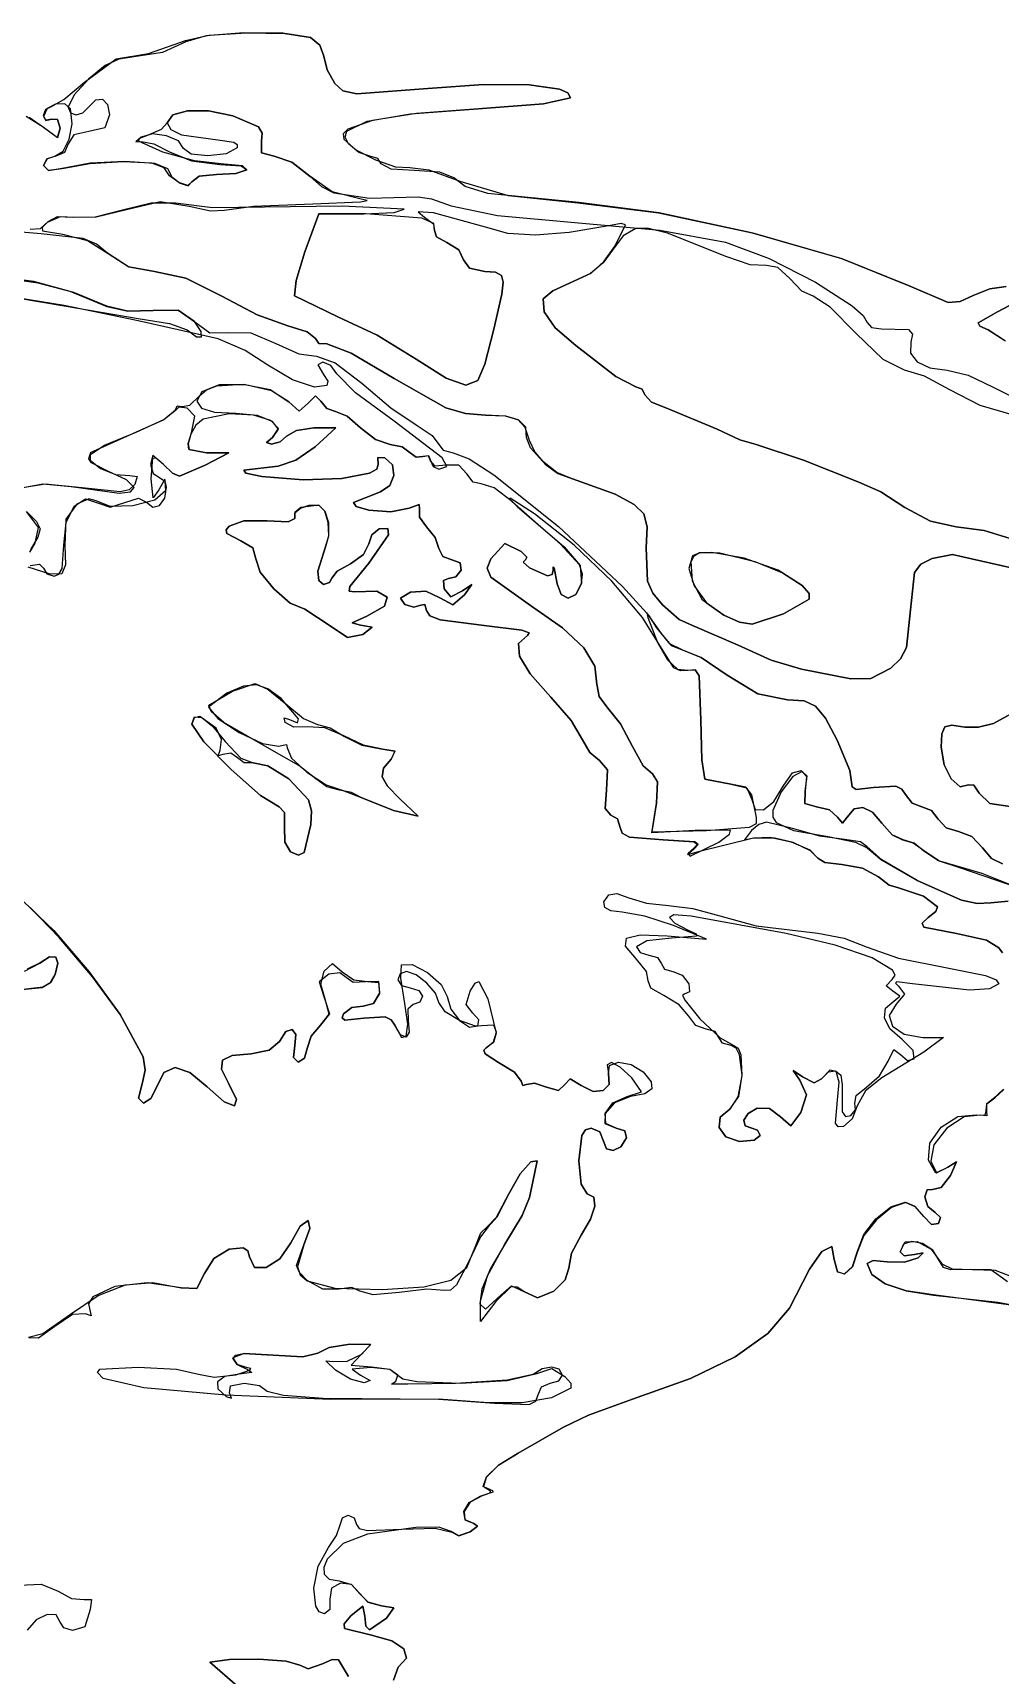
# Model space of a CAD drawing. Extents: x 0 to 397, y 0 to 706.
# Drawn here: x 209.4 to 250.9, y 502.6 to 572.9 of the extents above; entities that cross this region are included whole.
import ezdxf

# ---------------------------------------------------------------- set-up
doc = ezdxf.new("R2010")
doc.units = 0

msp = doc.modelspace()

# ---------------------------------------------------------------- linework, layer by layer
at = {"layer": 'Layer 1', "color": 7}
for points in [[(209.154932, 569.329029), (209.883154, 568.871961), (210.49518, 568.412511), (210.608466, 568.820102), (210.504837, 569.183155), (210.255688, 569.206747), (210.006539, 569.162562), (209.90291, 569.362322), (209.995514, 569.626112), (210.218294, 569.735914), (210.771053, 570.044066), (211.656922, 570.785076), (213.017234, 571.785554), (214.395273, 572.018123), (215.983392, 572.579305), (216.98505, 572.800215), (218.589892, 572.9017), (220.230453, 572.871355), (221.339267, 572.69678), (221.736672, 572.375311), (221.908651, 571.903029), (222.04985, 571.318167), (222.373612, 570.726162), (222.721451, 570.417431), (223.326466, 570.28832), (226.356829, 570.512731), (228.753002, 570.691121), (230.698159, 570.678052), (232.003619, 570.485396), (232.3575, 570.325434), (232.480702, 570.125028), (231.314947, 569.865736), (228.511949, 569.641369), (225.875706, 569.440777), (223.998684, 569.1492), (222.941607, 568.780299), (222.739523, 568.57112), (222.765196, 568.347733), (223.280897, 567.894468), (224.115851, 567.457674), (224.980504, 567.162167), (225.585303, 567.132765), (226.412656, 567.038221), (227.732663, 566.554209), (229.800162, 565.928954), (232.793969, 565.620406), (236.250455, 565.193219), (240.261309, 564.334662), (244.084177, 563.23077), (246.976703, 562.067579), (248.655176, 561.350469), (249.164031, 561.388723), (249.719552, 561.650948), (250.436435, 561.938974), (251.138204, 562.041694)], [(251.138204, 562.041694), (250.436435, 561.938974), (249.719552, 561.650948), (249.164031, 561.388723), (248.655176, 561.350469), (246.976703, 562.067579), (244.112625, 563.216577), (240.292309, 564.323241), (236.278385, 565.194956), (232.83348, 565.639103), (228.938679, 566.026277), (227.963275, 566.313096), (227.474077, 566.693909), (226.881233, 566.939443), (225.798381, 567.008235), (224.787319, 567.066002), (224.366808, 567.285165), (224.224021, 567.52113), (223.88068, 567.619246), (223.410074, 567.773013), (222.960635, 568.142416), (222.816843, 568.432605), (222.899588, 568.68996), (223.770304, 569.113084), (225.624015, 569.425613), (228.511949, 569.641369), (231.314947, 569.865736), (232.480702, 570.125028), (232.3575, 570.325434), (232.003619, 570.485396), (230.698159, 570.678052), (228.753002, 570.691121), (226.356829, 570.512731), (223.326466, 570.28832), (222.721451, 570.417431), (222.373612, 570.726162), (222.04985, 571.318167), (221.908651, 571.903029), (221.736672, 572.375311), (221.339267, 572.69678), (220.156524, 572.882611), (218.462539, 572.899671), (216.870948, 572.76916), (215.995386, 572.512277)], [(215.995386, 572.512277), (214.990277, 572.057767), (213.12342, 571.774971), (212.54686, 571.503299), (211.830136, 570.914193), (211.219511, 570.241743), (210.961244, 569.720039), (211.060055, 569.47219), (211.298235, 569.393278), (211.588406, 569.481715), (211.843189, 569.735914), (212.136518, 570.037087), (212.422406, 570.062234), (212.639172, 569.836026), (212.725134, 569.383136), (212.526652, 568.836286), (211.843189, 568.67758), (211.196371, 568.536425), (210.961244, 568.148413), (210.805801, 567.774689), (210.432077, 567.619246), (210.058353, 567.503579), (209.90291, 567.225193), (210.107698, 567.003428), (210.69666, 567.10419), (211.893752, 567.329891), (213.384167, 567.40167), (214.660601, 567.321182), (215.215747, 567.090079), (215.394026, 566.739655), (215.74875, 566.460503), (216.096264, 566.353528), (216.252914, 566.519637), (216.565211, 566.755822), (217.316187, 566.836432), (218.134852, 566.882557), (218.609824, 567.036104), (218.418354, 567.200366), (217.634745, 567.27176), (216.368934, 567.4261), (215.018191, 567.789991), (213.969338, 568.256275), (214.019901, 568.393935), (214.400829, 568.53153), (214.961482, 568.777284), (215.19458, 569.047644), (215.436415, 569.393394), (216.073835, 569.56733), (216.974714, 569.555595), (218.006926, 569.34433), (219.111651, 568.871564), (219.272264, 568.606093), (219.233183, 568.267299), (219.233932, 567.759784), (219.773638, 567.619246), (220.538549, 567.362688), (221.329389, 566.745768), (221.802823, 566.319579), (222.330265, 566.04321), (223.870097, 565.822195), (225.954309, 565.870525), (226.514344, 565.798162), (227.365421, 565.485292), (229.347284, 565.078495), (232.657091, 564.782558), (236.298818, 564.444905), (239.109753, 563.939771), (240.983308, 563.229006), (242.967425, 562.219758), (244.540445, 561.208327), (245.009776, 560.794387), (245.18071, 560.491014), (245.362126, 560.280229), (245.798071, 560.229252), (246.952714, 560.195121), (247.119368, 559.993012), (247.058547, 559.64611), (247.037325, 559.182957), (247.320838, 558.805264), (247.861525, 558.549544), (248.611829, 558.45231), (249.505636, 558.241789), (250.552108, 557.742873), (251.552807, 557.245103)], [(209.333174, 564.488209), (209.768601, 564.516756), (210.096938, 564.825597), (210.500384, 565.035544), (211.139044, 565.004455), (212.152531, 565.018302), (213.456796, 565.335361), (214.895909, 565.67835), (216.132617, 565.484234), (217.05641, 565.275036), (217.641801, 565.312431), (218.899896, 565.479956), (221.44122, 565.583717), (223.471502, 565.663753), (223.770431, 565.718307), (223.501796, 565.774217), (222.26187, 566.092776), (221.313514, 566.762701), (220.533919, 567.367715), (219.773638, 567.619246), (219.233932, 567.759784), (219.233183, 568.267299), (219.272264, 568.606093), (219.111651, 568.871564), (218.006926, 569.34433), (216.973375, 569.555942), (216.072644, 569.567198), (215.435968, 569.392055), (215.19458, 569.044469), (215.359498, 568.759083), (215.814896, 568.530913), (217.36099, 568.324802), (218.053449, 568.225275), (218.202415, 568.113615), (218.193193, 567.972024), (217.718668, 567.718101), (216.943345, 567.627095), (216.219681, 567.702645), (215.900136, 567.948388), (215.684908, 568.271422), (215.174736, 568.496693), (214.572886, 568.569696), (214.082624, 568.435927), (213.854332, 568.232021), (214.098852, 568.242958), (214.626387, 568.152514), (215.2923, 567.801985), (216.241272, 567.423763), (217.448479, 567.266468), (218.363585, 567.198779), (218.609824, 567.036104), (218.134852, 566.882557), (217.316187, 566.836432), (216.565211, 566.755822), (216.252914, 566.519637), (216.080417, 566.368857), (215.694731, 566.486299), (215.293567, 566.770958), (215.074635, 567.121829), (214.533353, 567.321281), (213.314273, 567.377593), (211.880881, 567.295264), (210.69666, 567.07879), (210.113386, 567.001444), (209.90291, 567.225193), (210.046314, 567.503579), (210.390802, 567.619246), (210.737676, 567.829882), (211.000182, 568.349452), (211.123186, 569.00945), (211.051555, 569.641369), (210.806595, 569.860059), (210.419024, 569.848627), (210.060558, 569.654367), (209.90291, 569.324575), (210.006539, 569.151361), (210.255688, 569.206747), (210.504837, 569.183155), (210.608466, 568.820102), (210.50056, 568.405368), (209.90291, 568.853969), (209.291899, 569.28158)], [(251.495789, 551.187905), (250.188879, 551.580767), (248.999179, 551.744236), (247.897365, 551.985713), (246.801372, 552.575381), (245.771393, 553.237501), (244.827932, 553.66229), (242.450561, 554.595035), (240.432671, 555.272016), (239.723984, 555.462207), (238.753095, 555.919364), (236.625843, 556.808011), (235.940749, 557.080136), (235.655704, 557.395387), (235.544711, 557.639862), (235.277879, 557.741462), (234.416748, 558.182434), (232.701188, 559.505352), (231.82351, 560.262447), (231.345286, 560.95624), (231.298333, 561.511259), (231.714468, 561.852031), (233.357047, 562.613723), (233.92293, 563.127142), (234.389231, 563.779963), (234.824559, 564.671036), (234.64849, 564.735391), (234.18462, 564.653794), (232.415201, 564.345229), (230.969004, 564.229711), (229.792352, 564.306479), (228.831566, 564.574772), (226.601701, 565.188076), (225.955163, 565.231104), (226.216776, 565.00128), (226.598834, 564.719455), (226.652809, 564.432602), (226.734654, 564.161228), (227.18374, 563.916841), (227.685743, 563.609042), (227.894588, 563.185885), (228.14043, 562.817893), (228.7977, 562.680354), (229.266459, 562.648031), (229.517235, 562.513314), (229.593187, 562.219582), (229.537475, 561.710215), (229.193164, 560.210908), (228.799111, 558.711601), (228.50986, 558.007396), (227.991911, 557.803683), (227.144488, 558.107905), (225.86682, 558.927502), (224.187332, 559.949985), (222.503082, 560.743603), (220.65382, 561.636131), (220.716305, 562.298913), (221.094439, 563.524199), (221.696631, 565.1498), (223.619624, 565.1498), (224.920846, 565.20673), (225.348942, 565.343828), (222.691818, 565.480132), (217.134859, 565.405564), (215.547358, 565.602061), (214.517158, 565.60506), (213.278995, 565.305375)], [(213.278995, 565.305375), (212.106141, 565.002603), (211.233589, 564.998811), (210.616359, 565.020727), (210.058132, 564.779383), (209.84339, 564.559531), (209.862341, 564.418094), (210.722766, 564.278791), (211.782996, 564.006932), (212.667278, 563.443766), (213.549973, 562.878703), (214.653066, 562.680354), (215.994195, 562.396191), (217.537731, 561.626253), (219.055956, 560.817333), (220.372303, 560.352372), (221.20014, 560.1004), (221.544584, 559.803449), (221.688738, 559.601572), (222.035298, 559.578024), (223.085386, 559.186617), (224.921022, 558.099884), (227.140525, 556.835749), (227.976466, 556.593693), (228.828744, 556.531786), (229.686612, 556.49943), (230.219571, 556.345431), (230.524195, 556.013765), (230.697056, 555.448405), (230.939894, 554.939909), (231.39516, 554.423144), (231.929205, 554.022135), (232.408383, 553.860904), (234.383234, 553.136298), (235.203608, 552.695138), (235.621749, 552.297833), (235.752156, 551.746143), (235.709326, 550.84183), (235.772253, 549.408757), (236.006635, 548.899126), (236.413824, 548.397431), (237.135034, 547.778173), (237.704639, 547.516897), (239.661498, 546.675874), (241.075432, 546.027865), (242.375067, 545.642588), (244.475154, 545.23654), (245.344134, 545.247212), (246.188244, 545.681746), (246.60504, 546.085782), (246.861697, 546.567704), (247.037733, 548.187881), (247.202569, 549.791698), (247.477967, 550.144278), (247.960601, 550.384277), (248.835887, 550.550127), (249.654288, 550.368049), (252.310353, 549.771149)], [(221.094439, 563.524199), (220.716305, 562.298913), (220.65382, 561.636131), (222.503082, 560.743603), (224.187332, 559.949985), (225.86682, 558.927502), (227.144488, 558.107905), (227.991911, 557.803683), (228.50986, 558.007396), (228.799111, 558.711601), (229.193164, 560.210908), (229.537475, 561.710215), (229.593187, 562.219582), (229.517235, 562.513314), (229.266459, 562.648031), (228.7977, 562.680354), (228.14043, 562.817893), (227.894588, 563.185885), (227.685743, 563.609042), (227.18374, 563.916841), (226.734654, 564.161228), (226.652809, 564.432602), (226.618562, 564.738885), (226.102873, 564.963842), (223.708524, 565.1498), (221.696631, 565.1498), (221.094439, 563.524199)], [(252.310353, 549.771149), (249.654288, 550.368049), (248.835887, 550.550127), (247.960601, 550.384277), (247.477967, 550.144278), (247.202569, 549.791698), (247.037733, 548.187881), (246.861697, 546.567704), (246.60504, 546.085782), (246.188244, 545.681746), (245.344134, 545.247212), (244.475154, 545.23654), (242.375067, 545.642588), (241.075432, 546.027865), (239.661498, 546.675874), (237.704639, 547.516897), (237.135034, 547.778173), (236.413824, 548.397431), (236.006635, 548.899126), (235.772253, 549.408757), (235.709326, 550.84183), (235.752156, 551.746143), (235.621749, 552.297833), (235.203608, 552.695138), (234.383234, 553.136298), (232.408383, 553.860904), (231.888939, 554.069286), (231.267763, 554.559316), (230.760755, 555.128325), (230.583815, 555.573641), (230.554556, 556.012376), (230.262434, 556.312799), (229.692234, 556.48318), (228.828744, 556.531786), (227.976466, 556.593693), (227.140525, 556.835749), (224.921022, 558.099884), (223.085386, 559.186617), (222.035298, 559.578024), (221.688738, 559.601572), (221.544584, 559.803449), (221.20014, 560.1004), (220.372303, 560.352372), (219.055956, 560.817333), (217.537731, 561.626253), (215.994195, 562.396191), (214.653066, 562.680354), (213.543094, 562.881746), (212.646112, 563.464932), (212.168792, 563.850701), (211.60039, 564.097331), (209.793196, 564.287611), (208.263551, 564.420255)], [(235.265884, 564.526794), (234.735879, 564.202856), (234.256939, 563.58523), (233.874263, 563.04603), (233.3376, 562.587397), (231.714468, 561.852031), (231.298333, 561.511259), (231.345286, 560.95624), (231.82351, 560.262447), (232.701188, 559.505352), (234.416748, 558.182434), (235.277879, 557.741462), (235.544711, 557.639862), (235.655704, 557.395387), (235.940749, 557.080136), (236.625843, 556.808011), (238.753095, 555.919364), (239.723984, 555.462207), (240.432671, 555.272016), (242.450561, 554.595035), (244.827932, 553.66229), (245.771393, 553.237501), (246.801372, 552.575381), (247.897365, 551.985713), (248.999179, 551.744236), (250.188879, 551.580767), (251.495789, 551.187905)], [(251.452045, 556.520145), (250.028453, 556.945242), (248.717309, 557.610581), (247.638911, 558.202719), (246.774561, 558.451957), (245.873654, 558.912068), (244.695993, 560.039458), (243.594003, 561.157103), (242.864017, 561.62202), (242.380535, 561.842859), (241.871652, 562.37379), (241.358228, 562.850702), (240.86306, 562.941057), (240.165574, 562.971616), (239.16514, 563.305124), (236.622051, 564.325666), (235.815314, 564.522489), (235.265884, 564.526794)], [(207.893035, 562.482032), (209.473138, 562.260504), (211.032207, 561.830683), (212.617537, 561.182811), (213.517694, 560.982301), (214.593799, 561.012772), (215.662849, 561.01974), (216.379209, 560.526644), (217.029422, 560.056832), (217.831243, 560.0638), (218.775409, 560.047969), (219.857952, 559.599544), (220.844011, 559.157292), (221.589034, 559.052385), (222.395793, 558.769281), (223.529313, 557.898801), (224.779294, 556.841305), (225.865762, 556.108453), (226.551165, 555.653104), (226.836254, 555.262844), (227.01767, 555.019471), (227.453615, 554.917121), (228.130901, 554.661159), (229.195578, 553.972999), (231.960884, 551.757818), (234.697085, 549.187036), (235.725382, 548.054377), (236.351735, 547.176114), (236.787813, 546.665115), (237.292947, 546.452566), (238.076952, 546.14168), (239.183484, 545.394232), (240.499655, 544.592544), (241.773227, 544.335898), (242.477444, 544.288256), (242.966984, 544.064303), (243.390841, 543.542495), (243.898009, 542.601289), (244.444242, 541.301125), (244.534068, 540.610562), (244.708649, 540.494322), (245.458699, 540.574932), (246.402557, 540.628334), (246.664208, 540.504536), (246.819364, 540.272954), (247.10873, 539.903419), (247.52245, 539.749784), (247.937141, 539.594341), (248.228006, 539.220617), (248.564072, 538.846893), (249.086668, 538.69145), (249.660417, 538.484193), (250.119602, 537.985894), (250.505139, 537.53447), (250.97187, 537.301328)], [(208.754044, 561.555389), (210.784855, 561.214209), (213.959857, 560.666344), (215.304118, 560.453752), (216.058886, 560.178452), (216.457206, 559.883012), (216.67078, 559.875504), (216.657076, 560.108106), (216.373564, 560.532994), (215.661217, 561.020269), (214.593799, 561.012772), (213.517694, 560.986005), (212.617537, 561.195511), (211.199887, 561.777871), (209.676074, 562.180909), (207.974196, 562.418979)], [(209.027315, 553.419931), (209.868382, 553.578285), (211.085422, 553.469673), (213.147101, 553.184364), (213.629144, 553.241371), (213.783468, 553.430868), (213.450975, 553.750749), (212.651756, 554.133601), (211.95287, 554.484323), (211.837877, 554.653713), (211.887992, 554.831176), (212.509972, 555.246489), (213.871662, 555.802594), (215.055189, 556.33864), (215.547358, 556.75192), (215.632113, 556.929632), (215.83593, 556.899381), (216.174245, 556.960103), (216.582409, 557.356581), (216.883906, 557.610501), (217.326853, 557.776365), (218.455439, 557.856291), (219.604862, 557.621099), (220.411814, 557.095525), (220.85164, 556.70015), (221.232728, 557.03767), (221.557681, 557.3542), (221.777065, 557.1241), (222.034196, 556.812598), (222.401129, 556.683128), (222.903176, 556.475871), (223.484863, 555.977572), (224.120878, 555.479273), (224.753453, 555.272016), (225.263526, 555.166756), (225.605059, 554.913594), (225.858089, 554.719918), (226.15504, 554.758018), (226.386991, 554.791444), (226.483476, 554.587274), (226.587105, 554.323484), (226.836254, 554.213682), (227.175031, 554.331598), (226.981863, 554.698752), (224.92455, 556.261206), (223.270506, 557.483405), (222.468157, 558.289679), (222.210232, 558.649909), (221.865259, 558.799796), (221.65271, 558.67822), (221.897362, 558.270629), (222.073733, 557.976332), (222.043423, 557.792212), (221.505073, 557.730746), (220.566937, 558.038705), (219.513641, 558.668563), (218.535134, 559.301772), (217.387889, 559.792998), (213.959857, 560.563686), (210.784855, 561.223734), (208.751972, 561.556844)], [(251.554218, 561.366388), (250.762716, 560.945392), (249.929896, 560.485237), (250.001609, 560.3411), (250.361255, 560.183039), (251.083877, 559.722046)], [(251.100148, 559.701497), (250.361255, 560.183039), (250.001609, 560.3411), (249.929896, 560.485237), (250.762716, 560.945392), (251.554218, 561.366388)], [(216.68542, 557.528737), (216.473086, 557.12598), (216.661563, 556.828428), (217.227006, 556.651196), (218.145568, 556.609397), (219.045753, 556.526186), (219.686282, 556.272847), (219.947332, 555.928756), (219.70908, 555.573288), (219.458872, 555.350156), (219.671686, 555.277308), (220.032445, 555.377232), (220.309861, 555.624794), (220.741617, 555.873943), (221.473676, 555.977572), (222.419473, 555.977572), (221.541056, 555.173944), (220.713351, 554.599048), (219.957083, 554.345621), (218.474666, 554.174303), (218.57174, 554.043946), (219.251527, 553.899004), (221.029677, 553.751951), (222.684895, 553.811074), (223.868823, 554.040986), (224.175192, 554.208929), (224.233105, 554.406299), (224.226358, 554.706866), (224.526264, 554.700516), (224.844712, 554.39856), (224.905324, 553.947511), (224.728868, 553.506516), (224.336116, 553.234723), (223.177241, 552.78718), (223.288068, 552.619914), (223.837641, 552.456848), (224.778985, 552.386689), (225.556023, 552.547512), (225.989984, 552.699074), (226.000876, 552.524934), (226.003125, 552.151254), (226.310968, 551.741061), (226.681958, 551.290343), (226.836254, 550.819252), (227.000384, 550.475911), (227.394702, 550.333124), (227.741703, 550.203522), (227.791577, 549.892151), (227.564608, 549.605299), (227.245829, 549.53514), (227.034648, 549.437597), (227.066618, 549.084995), (227.342314, 548.739008), (227.847669, 549.001034), (228.247851, 549.273908), (227.932335, 548.824998), (227.42751, 548.395138), (226.874001, 548.69447), (226.275469, 548.9856), (225.624814, 548.940709), (225.198218, 548.685695), (225.383867, 548.418245), (225.766146, 548.296581), (226.06614, 548.386848), (226.236223, 548.419039), (226.307087, 548.157542), (226.449008, 547.934614), (226.891331, 547.75683), (228.776533, 547.5109), (230.393094, 547.313785), (230.704404, 547.19846), (230.634615, 547.083333), (230.248654, 546.742588), (230.283512, 546.199668), (230.744748, 545.440121), (231.637915, 544.449493), (232.505132, 543.443855), (232.993994, 542.622102), (233.298486, 542.077016), (233.722833, 541.735924), (234.062691, 541.335168), (234.018109, 540.468746), (233.96259, 539.675701), (234.200495, 539.397006), (234.480821, 539.241563), (234.59737, 538.867839), (234.688668, 538.615063), (234.995171, 538.45112), (236.449454, 538.33338), (237.750147, 538.249992), (237.91194, 538.14293), (237.772372, 537.985894), (237.505054, 537.74283), (237.605508, 537.638408), (238.825414, 538.233544), (239.286148, 538.576643), (239.333106, 538.74419), (237.819644, 538.735194), (235.956271, 538.636417), (236.156649, 539.898656), (236.203127, 540.818834), (235.988726, 541.160896), (235.58387, 541.505913), (235.129006, 542.335647), (234.617126, 543.302303), (234.075611, 543.977123), (233.703342, 544.472335), (233.598303, 545.007235), (233.521265, 545.770277), (233.040737, 546.562324), (232.12788, 547.417408), (230.753854, 548.369562), (229.055492, 549.588366), (228.897668, 549.969217), (229.056286, 550.367696), (229.655303, 551.033388), (230.362711, 550.682859), (230.596989, 550.445269), (230.540423, 550.333124), (230.446716, 550.224998), (230.716812, 549.980346), (231.485383, 549.646398), (231.688214, 549.695638), (231.733518, 549.892151), (231.728006, 550.027133), (231.774088, 549.980346), (231.90391, 549.305129), (232.069401, 548.841948), (232.372972, 548.688693), (232.702274, 548.844803), (232.944958, 549.309715), (232.982479, 549.719009), (232.857513, 550.112594), (232.041141, 550.999874), (229.990442, 552.817739), (229.205246, 553.412435), (228.646005, 553.582209), (228.300635, 553.655675), (228.029349, 554.018596), (227.696062, 554.386146), (227.147404, 554.376665), (226.6723, 554.33905), (226.483476, 554.563638), (226.386991, 554.784521), (226.15504, 554.758018), (225.858089, 554.719918), (225.605059, 554.913594), (225.263526, 555.166756), (224.753453, 555.272016), (224.120878, 555.479273), (223.484863, 555.977572), (222.903176, 556.475871), (222.401129, 556.683128), (222.034196, 556.812598), (221.777065, 557.1241), (221.557681, 557.3542), (221.232728, 557.03767), (220.85164, 556.70015), (220.411814, 557.095525), (219.664365, 557.566738), (218.545706, 557.824894), (217.428503, 557.826669), (216.68542, 557.528737)], [(215.547358, 556.719817), (215.055189, 556.329203), (213.871662, 555.802594), (211.893636, 554.90548), (211.904131, 554.592604), (212.340606, 554.241066), (212.978693, 553.979024), (213.594026, 553.934635), (213.906764, 553.894594), (213.80781, 553.553987), (213.575985, 553.33193), (213.177439, 553.236972), (211.559908, 553.407584), (209.972319, 553.565982), (209.019201, 553.415345)], [(250.977338, 533.493928), (250.825158, 533.702816), (250.290876, 534.040734), (249.006235, 534.322294), (247.609366, 534.599534), (247.54112, 534.769027), (247.800792, 535.011975), (248.115911, 535.269586), (248.196345, 535.461547), (247.591242, 535.916145), (246.484577, 536.290796), (246.127169, 536.390544), (245.66578, 536.744821), (244.98408, 537.123043), (244.097329, 537.280338), (243.367563, 537.361212), (243.064042, 537.555858), (242.756375, 537.866435), (242.016644, 538.226489), (241.226306, 538.411631), (240.308273, 538.407464), (237.948761, 537.816913), (237.488562, 537.69203), (237.772372, 537.947088), (237.935901, 538.129783), (237.794465, 538.24792), (236.449454, 538.33338), (234.995171, 538.45112), (234.688668, 538.615063), (234.59737, 538.867839), (234.480821, 539.241563), (234.200495, 539.397006), (233.96259, 539.675701), (234.018109, 540.468746), (234.062691, 541.335168), (233.722833, 541.735924), (233.298486, 542.077016), (232.993994, 542.622102), (232.505132, 543.443855), (231.637915, 544.449493), (230.744748, 545.440121), (230.283512, 546.199668), (230.248654, 546.742588), (230.634615, 547.083333), (230.704404, 547.19846), (230.393094, 547.313785), (228.776533, 547.5109), (226.891331, 547.75683), (226.449008, 547.934614), (226.307087, 548.157542), (226.236223, 548.419039), (226.06614, 548.386848), (225.766146, 548.296581), (225.383867, 548.418245), (225.198218, 548.685695), (225.624814, 548.940709), (226.275469, 548.9856), (226.874001, 548.69447), (227.42751, 548.395138), (227.932335, 548.824998), (228.247851, 549.273908), (227.847669, 549.001034), (227.342314, 548.739008), (227.066618, 549.084995), (227.034648, 549.437597), (227.245829, 549.53514), (227.564608, 549.605299), (227.791577, 549.892151), (227.741703, 550.203522), (227.394702, 550.333124), (227.000384, 550.475911), (226.836254, 550.819252), (226.681958, 551.290343), (226.310968, 551.741061), (226.003125, 552.151254), (226.000876, 552.524934), (225.989984, 552.699074), (225.556023, 552.547512), (224.778985, 552.386689), (223.837641, 552.456848), (223.288068, 552.619914), (223.177241, 552.78718), (224.336116, 553.234723), (224.728868, 553.506516), (224.905324, 553.947511), (224.844712, 554.39856), (224.526264, 554.700516), (224.226358, 554.706866), (224.233105, 554.406299), (224.175192, 554.208929), (223.868823, 554.040986), (222.684895, 553.811074), (221.029677, 553.751951), (219.251527, 553.899004), (218.57174, 554.043946), (218.474666, 554.174303), (219.957083, 554.345621), (220.713351, 554.599048), (221.541056, 555.173944), (222.419473, 555.977572), (221.473676, 555.977572), (220.741617, 555.873943), (220.309861, 555.624794), (220.032445, 555.377232), (219.671686, 555.277308), (219.458872, 555.350156), (219.70908, 555.573288), (219.960798, 555.950722), (219.644257, 556.295116), (218.897371, 556.531097), (217.858054, 556.583292), (216.732295, 556.355177), (216.421713, 556.098459), (216.215872, 555.712988), (216.091882, 555.293458), (216.134645, 555.053117), (216.881564, 554.917121), (217.840415, 554.915005), (216.830059, 554.387954), (215.726437, 553.908617), (215.432611, 554.037117), (215.043238, 554.415118), (214.577219, 554.793208), (214.489024, 554.415118), (214.600237, 554.023711), (214.867555, 553.860904), (215.101579, 553.693026), (215.132138, 553.289404), (214.663776, 552.882893), (213.728126, 552.634736), (212.751532, 552.60658), (212.160336, 552.860073), (211.83997, 552.94205), (211.332014, 552.71367), (210.861584, 552.069145), (210.809197, 550.946252), (210.847523, 550.109562), (210.683211, 549.72564), (210.19022, 549.719808), (209.24251, 550.017388)], [(209.329999, 550.091118), (209.734591, 550.146019), (209.90291, 549.96941), (210.038112, 549.727977), (210.363285, 549.627568), (210.560973, 549.710498), (210.694632, 549.958959), (210.769333, 550.950486), (210.87176, 551.932774), (211.211452, 552.62865), (211.702883, 552.93506), (212.260525, 552.748948), (212.752386, 552.583759), (213.386593, 552.778934), (213.973659, 552.974814), (214.315457, 552.797631), (214.584693, 552.584685), (214.87073, 552.661459), (215.092737, 552.967097), (215.169886, 553.440745), (215.090907, 553.784307), (214.841802, 553.331737), (214.590977, 552.978827), (214.513718, 553.797757), (214.581099, 554.695003), (214.744799, 554.681151), (215.043238, 554.415118), (215.432611, 554.037117), (215.726437, 553.908617), (216.830059, 554.387954), (217.840415, 554.915005), (216.879095, 554.917121), (216.123797, 555.055499), (216.094969, 555.312508), (216.241625, 555.771197), (216.383177, 556.479443), (216.056417, 556.818595), (215.696848, 556.870012), (215.547358, 556.719817)], [(230.187645, 552.616303), (232.19601, 550.882752), (232.882031, 550.086973), (232.944958, 549.309715), (232.702274, 548.844803), (232.372972, 548.688693), (232.069401, 548.841948), (231.90391, 549.305129), (231.774088, 549.980346), (231.728006, 550.027133), (231.733518, 549.892151), (231.688214, 549.695638), (231.485383, 549.646398), (230.716812, 549.980346), (230.446716, 550.224998), (230.540423, 550.333124), (230.596989, 550.445269), (230.362711, 550.682859), (229.655303, 551.033388), (229.056286, 550.367696), (228.897668, 549.969217), (229.055492, 549.588366), (230.753854, 548.369562), (232.12788, 547.417408), (233.040737, 546.562324), (233.521265, 545.770277), (233.598303, 545.007235), (233.703342, 544.472335), (234.075611, 543.977123), (234.617126, 543.302303), (235.129006, 542.335647), (235.58387, 541.505913), (235.988726, 541.160896), (236.20348, 540.82342), (236.160529, 539.921587), (235.963326, 538.681925), (238.29907, 538.732725), (240.134529, 538.874498), (240.435796, 539.038964), (240.438315, 539.295406), (240.241818, 540.263782), (239.980233, 540.586838), (239.345056, 540.719923), (238.234511, 540.933707), (238.095252, 541.766175), (238.060239, 543.467006), (237.99008, 545.360806), (237.811547, 545.62055), (237.491561, 545.593552), (237.183789, 545.567325), (236.906875, 545.707322), (236.377488, 546.543936), (235.557036, 547.864251), (234.238507, 549.407876), (232.627215, 550.957982), (230.928479, 552.297745), (229.888004, 552.968067), (229.865994, 552.921781), (230.187645, 552.616303)], [(209.313754, 550.663809), (209.548721, 551.036211), (209.683526, 551.713324), (209.170896, 552.398639)], [(209.187123, 552.38347), (209.596109, 551.970505), (209.75073, 551.651764), (209.664118, 551.296974), (209.349401, 550.77586)], [(222.109734, 551.921683), (222.11044, 551.341584), (221.97462, 550.882399), (221.649844, 549.83994), (221.700032, 549.436484), (221.899479, 549.27479), (222.147173, 549.353812), (222.25014, 549.54396), (222.48337, 549.836236), (223.04389, 550.161321), (223.604543, 550.554007), (223.837641, 551.009399), (223.967243, 551.405481), (224.278613, 551.656042), (224.643794, 551.671189), (224.681221, 551.396221), (223.837641, 550.190249), (223.016462, 549.180466), (222.997059, 548.986576), (223.220279, 548.96364), (224.177278, 548.98108), (224.62416, 548.734863), (224.501393, 548.342332), (223.749446, 547.920828), (223.117357, 547.630315), (223.484863, 547.528186), (223.985014, 547.439815), (223.575527, 547.131311), (222.926548, 547.004619), (222.186287, 547.494672), (221.088089, 548.216456), (220.472861, 548.475571), (219.759042, 549.087377), (219.187106, 549.80356), (218.997527, 550.37581), (218.870835, 550.845093), (218.351238, 551.145572), (217.756498, 551.452571), (217.727126, 551.619546), (217.850205, 551.775677), (218.475063, 551.995927), (219.473777, 551.994356), (220.385708, 551.950082), (220.660522, 552.100542), (220.665996, 552.33822), (220.905394, 552.54782), (221.279797, 552.675068), (221.690281, 552.665692), (221.94631, 552.415132), (222.109734, 551.921683)], [(220.925106, 552.566562), (220.664491, 552.35657), (220.660522, 552.100542), (220.385708, 551.950082), (219.473777, 551.994356), (218.475063, 551.995927), (217.850205, 551.775677), (217.727126, 551.619546), (217.756498, 551.452571), (218.351238, 551.145572), (218.870835, 550.845093), (218.997527, 550.37581), (219.187106, 549.80356), (219.759042, 549.087377), (220.472861, 548.475571), (221.088089, 548.216456), (222.186287, 547.494672), (222.926548, 547.004619), (223.575527, 547.131311), (223.985014, 547.439815), (223.484863, 547.528186), (223.117357, 547.630315), (223.749446, 547.920828), (224.501393, 548.342332), (224.62416, 548.734863), (224.177278, 548.98108), (223.220279, 548.96364), (222.997059, 548.986576), (223.016462, 549.180466), (223.837641, 550.190249), (224.681221, 551.396221), (224.643794, 551.671189), (224.278613, 551.656042), (223.967243, 551.405481), (223.837641, 551.009399), (223.604543, 550.554007), (223.04389, 550.161321), (222.48337, 549.836236), (222.25014, 549.54396), (222.147173, 549.353812), (221.899479, 549.27479), (221.700032, 549.436484), (221.649844, 549.83994), (221.97462, 550.882399), (222.117964, 551.356698), (222.100606, 551.923535), (221.949171, 552.415628), (221.690281, 552.665692), (220.925106, 552.566562)], [(237.705344, 550.501046), (237.538094, 549.951148), (237.769109, 549.220771), (238.302145, 548.493502), (239.040962, 547.952931), (239.719668, 547.662936), (240.248918, 547.573959), (241.603188, 548.017842), (242.694198, 548.637673), (242.690676, 548.892456), (242.401172, 549.232104), (241.362302, 549.880135), (239.910515, 550.394948), (238.530101, 550.645575), (238.017997, 550.630891), (237.705344, 550.501046)], [(240.368818, 550.253396), (241.56134, 549.775029), (242.401172, 549.232104), (242.690676, 548.892456), (242.694198, 548.637673), (241.603188, 548.017842), (240.248918, 547.573959), (239.719668, 547.662936), (239.040962, 547.952931), (238.12343, 548.601249), (237.692997, 549.415196), (237.649627, 550.251114), (237.77014, 550.501257), (238.004588, 550.645509), (238.872709, 550.634297), (240.368818, 550.253396)], [(250.97187, 537.301328), (250.505139, 537.53447), (250.119602, 537.985894), (249.660417, 538.484193), (249.086668, 538.69145), (248.564072, 538.846893), (248.228006, 539.220617), (247.937141, 539.594341), (247.52245, 539.749784), (247.10873, 539.903419), (246.819364, 540.272954), (246.664208, 540.504536), (246.402557, 540.628334), (245.458699, 540.574932), (244.708649, 540.494322), (244.534068, 540.610562), (244.444242, 541.301125), (243.898009, 542.601289), (243.390841, 543.542495), (242.966984, 544.064303), (242.477444, 544.288256), (241.773227, 544.335898), (240.499655, 544.592544), (239.183484, 545.394232), (238.076687, 546.14168), (237.291888, 546.452566), (236.734323, 546.737478), (236.173582, 547.422706), (235.826625, 547.952358), (235.760237, 547.992569), (235.782351, 547.863678)], [(235.782351, 547.863678), (236.193685, 546.793752), (236.623771, 546.049297), (237.061331, 545.645294), (237.495088, 545.596727), (237.812589, 545.621096), (237.990124, 545.359086), (238.060239, 543.467006), (238.095252, 541.766175), (238.234511, 540.933707), (239.345056, 540.719923), (240.031959, 540.5677), (240.241818, 540.069401), (240.383745, 539.631471), (240.734032, 539.618992), (241.179436, 539.982088), (241.606716, 540.670887), (241.988923, 541.200506), (242.360382, 541.311885), (242.584666, 541.04147), (242.52535, 540.425707), (242.508902, 539.896055), (243.010773, 539.749784), (243.565736, 539.620182), (243.916706, 539.308812), (244.122376, 539.044228), (244.328046, 539.308812), (244.617566, 539.656259), (244.993738, 539.721959), (245.406157, 539.514939), (245.804422, 539.044228), (246.249407, 538.545929), (246.700478, 538.338672), (247.152033, 538.20907), (247.597239, 537.8977), (248.285156, 537.441558), (250.088866, 536.901631), (252.23627, 536.045262)], [(217.75222, 544.611065), (216.960939, 544.017339), (217.361144, 543.525771), (218.274773, 542.929593), (219.283255, 542.460745), (219.968019, 542.351169), (220.30673, 542.415551), (220.341964, 542.271441), (220.523584, 541.839591), (221.185059, 541.23176), (222.013156, 540.689744), (222.69464, 540.45534), (223.502502, 540.14807), (224.895975, 539.593151), (225.954309, 539.3455), (225.160558, 540.090568), (224.636948, 540.632605), (224.41311, 541.039937), (224.470392, 541.398916), (224.790142, 541.795896), (224.96093, 542.130991), (224.425016, 542.21923), (223.612436, 542.386667), (222.766254, 542.789319), (221.944722, 543.137864), (221.191453, 543.175258), (220.625994, 543.155062), (220.255533, 543.365053), (220.202925, 543.564373), (220.431569, 543.487467), (220.782611, 543.34861), (220.816318, 543.514058), (220.079497, 544.382817), (219.514396, 544.808163), (219.020237, 544.979938), (218.473889, 544.910215), (217.75222, 544.611065)], [(220.277758, 544.159509), (221.041038, 543.536635), (221.637365, 543.277564), (222.176013, 543.125384), (222.800121, 542.759686), (223.537603, 542.39046), (224.349169, 542.230519), (224.945232, 542.133329), (224.790142, 541.795896), (224.470392, 541.398916), (224.41311, 541.039937), (224.636948, 540.632605), (225.160558, 540.090568), (225.954309, 539.3455), (224.895975, 539.593151), (223.502502, 540.14807), (223.092001, 540.365073), (222.575401, 540.45534), (222.036048, 540.601831), (221.569984, 540.954168), (220.842379, 541.519671), (219.674508, 542.179366), (217.629674, 543.366993), (217.076215, 543.831657), (216.984223, 544.10377), (217.99868, 544.700406), (218.971068, 545.030871), (219.530089, 544.779208), (220.277758, 544.159509)], [(251.392072, 539.749784), (250.442703, 539.897113), (249.972494, 540.329398), (249.749758, 540.673136), (249.526229, 540.685351), (249.158938, 540.607442), (248.777061, 540.940763), (248.477139, 541.551631), (248.355712, 542.306366), (248.382462, 542.878671), (248.510978, 543.171378), (248.813656, 543.246068), (249.362893, 543.164322), (249.945154, 543.1548), (250.59244, 543.317604), (251.898617, 544.025718)], [(251.898617, 544.025718), (250.59244, 543.317604), (249.945154, 543.1548), (249.362893, 543.164322), (248.813656, 543.246068), (248.510978, 543.171378), (248.382462, 542.878671), (248.355712, 542.306366), (248.477139, 541.551631), (248.777061, 540.940763), (249.158938, 540.607442), (249.526229, 540.685351), (249.749758, 540.673136), (249.972494, 540.329398), (250.442703, 539.897113), (251.392072, 539.749784)], [(216.252914, 543.289911), (216.767468, 542.539569), (217.936503, 541.344561), (219.198076, 540.237196), (219.990244, 539.749784), (220.229604, 539.510953), (220.227664, 538.909114), (220.234543, 538.241261), (220.476372, 537.815502), (220.822596, 537.672638), (221.059382, 537.787809), (221.352673, 538.990959), (221.377053, 539.577628), (221.253233, 540.044442), (220.401583, 540.946054), (219.503631, 541.499651), (218.875818, 541.63256), (218.499272, 541.627092), (218.204482, 541.848108), (217.924905, 542.048926), (217.585004, 541.994158), (217.376953, 541.936302), (217.463648, 542.180072), (217.522783, 542.629599), (217.298548, 543.116697), (216.593433, 543.61235), (216.347933, 543.55832), (216.252914, 543.289911)], [(217.679901, 542.54943), (218.350003, 541.834967), (218.880405, 541.634324), (219.504866, 541.500136), (220.401583, 540.946054), (221.253233, 540.044442), (221.377053, 539.577628), (221.352673, 538.990959), (221.059382, 537.787809), (220.822596, 537.672638), (220.476372, 537.815502), (220.234543, 538.241261), (220.227664, 538.909114), (220.229604, 539.510953), (219.990244, 539.749784), (219.198076, 540.237196), (217.936503, 541.344561), (216.767468, 542.539569), (216.252914, 543.289911), (216.369518, 543.606259), (216.682774, 543.569356), (217.137847, 543.207609), (217.679901, 542.54943)], [(251.698636, 536.265396), (249.148757, 537.139227), (248.232063, 537.441999), (247.614878, 537.852191), (247.187708, 538.195709), (246.727994, 538.338672), (246.257477, 538.545929), (245.804422, 539.044228), (245.406157, 539.514939), (244.993738, 539.721959), (244.617566, 539.656259), (244.328046, 539.308812), (244.122376, 539.044228), (243.916706, 539.308812), (243.565736, 539.620182), (243.010773, 539.749784), (242.508902, 539.896055), (242.52535, 540.425707), (242.612177, 541.061677), (242.400555, 541.266641), (241.994331, 541.043641), (241.497355, 540.395721), (241.134677, 539.591706), (241.135876, 539.302813), (241.276692, 539.072186), (242.030954, 538.734302), (243.505014, 538.475197), (244.688541, 538.238792), (245.18071, 537.989422), (245.811918, 537.470838), (247.329481, 536.586071), (249.215344, 535.749105), (249.90024, 535.611544), (250.479436, 535.641331), (251.220181, 535.709109)], [(251.220181, 535.709109), (250.479436, 535.641331), (249.90024, 535.611544), (249.215344, 535.749105), (247.329481, 536.586071), (245.811918, 537.4842), (245.18071, 538.03493), (244.895798, 538.254093), (244.21057, 538.354194), (243.156602, 538.497069), (241.984894, 538.818803), (240.866897, 539.089428), (240.534067, 538.992783), (240.232293, 538.7359), (239.924186, 538.336247), (240.315901, 538.426866), (241.012445, 538.455723), (241.927435, 538.248934), (242.723694, 537.91336), (243.064042, 537.555858), (243.367563, 537.361212), (244.097329, 537.280338), (244.98408, 537.123043), (245.66578, 536.744821), (246.127169, 536.390544), (246.484577, 536.290796), (247.591242, 535.916145), (248.196345, 535.461547), (248.115911, 535.269586), (247.800792, 535.011975), (247.54112, 534.769027), (247.609366, 534.599534), (249.006235, 534.322294), (250.290876, 534.040734), (250.825158, 533.702816), (250.977338, 533.493928)], [(209.046045, 535.694204), (210.337444, 534.447266), (211.853607, 532.685052), (213.185157, 530.846373), (214.171171, 529.034637), (214.259399, 528.46527), (214.13801, 527.935954), (213.975512, 527.266382), (214.177874, 527.049776), (214.496521, 527.249889), (214.733146, 527.73099), (215.047797, 528.364613), (215.533203, 528.579333), (216.162741, 528.374821), (216.909787, 527.750746), (217.632441, 527.114941), (218.080392, 526.939709), (218.170759, 527.210301), (217.820659, 527.911965), (217.52335, 528.504903), (217.571025, 528.892027), (217.986404, 529.10274), (218.79221, 529.166444), (219.570703, 529.31858), (220.005766, 529.695611), (220.273949, 530.119), (220.545737, 530.211196), (220.711758, 530.001503), (220.662639, 529.519222), (220.609766, 529.014705), (220.815392, 528.813666), (221.081254, 528.983617), (221.191806, 529.392222), (221.36039, 529.924035), (221.765776, 530.390231), (222.141705, 530.867628), (221.966506, 531.50642), (221.777241, 532.154694), (221.928759, 532.713274), (222.281008, 533.038976), (222.697815, 532.681524), (223.195232, 532.337742), (223.781549, 532.272302), (224.254625, 532.229218), (224.298016, 531.756187), (224.037269, 531.320903), (223.586816, 531.204443), (223.102937, 531.150688), (222.751085, 530.884473), (222.692331, 530.703481), (222.807573, 530.613407), (223.619977, 530.692914), (224.537288, 530.748962), (224.793636, 530.625991), (224.947128, 530.39517), (225.238974, 529.874436), (225.438812, 529.924476), (225.499876, 530.443489), (225.3754, 531.329679), (225.199629, 532.414736), (225.237111, 532.976446), (225.692267, 532.999443), (226.346554, 532.657711), (226.9341, 532.136063), (227.189032, 531.619309), (227.344761, 531.077553), (227.714407, 530.596518), (228.151653, 530.314582), (228.510186, 530.370123), (228.545199, 530.62937), (228.284408, 530.907403), (227.999143, 531.280687), (228.181397, 531.858493), (228.392496, 532.19087), (228.551769, 532.261939), (228.928228, 531.524765), (229.284886, 530.056547), (229.172306, 529.6469), (228.864727, 529.418327), (228.761424, 529.320465), (228.824114, 529.174911), (229.393894, 528.803435), (230.079122, 528.377191), (230.364034, 527.992752), (230.42943, 527.807411), (230.586637, 527.86046), (230.929361, 527.918624), (231.44036, 527.745807), (231.956209, 527.592481), (232.218588, 527.846349), (232.453803, 528.095939), (232.937197, 527.813188), (233.438864, 527.559568), (233.873161, 527.59107), (234.131047, 527.860366), (234.103481, 528.32013), (234.151189, 528.674743), (234.531445, 528.810182), (235.068136, 528.718146), (235.585148, 528.390332), (235.924019, 527.967335), (235.953493, 527.664624), (235.662886, 527.461595), (235.041518, 527.337643), (234.351831, 527.075358), (233.952624, 526.618373), (233.943612, 526.184472), (234.424509, 525.991442), (234.796293, 525.868411), (234.869362, 525.572342), (234.624644, 525.187031), (234.298832, 525.023772), (234.013897, 525.099961), (233.891814, 525.432994), (233.736371, 525.827312), (233.362647, 525.991442), (233.118784, 525.914277), (232.954792, 525.668077), (232.83348, 524.58033), (232.937109, 523.583732), (233.186258, 523.169218), (233.468762, 523.028548), (233.514033, 522.646313), (233.33077, 522.082177), (232.927672, 521.395803), (232.522109, 520.624233), (232.405208, 519.994216), (232.250823, 519.485069), (231.754332, 519.003968), (231.055082, 518.721966), (230.479392, 518.986329), (230.182397, 519.177055), (229.920327, 519.1834), (229.2803, 518.565818), (228.615666, 517.701159), (228.614255, 518.583104), (228.922319, 519.661943), (229.664828, 521.017272), (230.407778, 522.24516), (230.716812, 523.017171), (230.930948, 524.022235), (231.04102, 524.589783), (230.781767, 524.548624), (230.323084, 524.031016), (229.834867, 523.169218), (229.313329, 522.17262), (228.952922, 521.758106), (228.611653, 521.331156), (228.136241, 520.304661), (227.589479, 519.270757), (227.330733, 519.04984), (227.08849, 519.034307), (226.316083, 519.083872), (225.128808, 518.946113), (224.016014, 518.845747), (223.447469, 518.996207), (223.101393, 519.157647), (222.547885, 519.094985), (221.861599, 519.092163), (221.19992, 519.457641), (220.870668, 519.798468), (220.741573, 520.102519), (221.044698, 520.988697), (221.303416, 521.686492), (221.235903, 522.036095), (220.893532, 521.792855), (220.491894, 521.065956), (220.025053, 520.382371), (219.437926, 520.010267), (218.935399, 520.018106), (218.72236, 520.474347), (218.649586, 520.7318), (218.455682, 520.863125), (217.850998, 520.801681), (217.201336, 520.398593), (216.79972, 519.762441), (216.472254, 519.113241), (215.8003, 519.145079), (214.336183, 519.363317), (212.949589, 519.203464), (212.013713, 518.762095), (211.831418, 518.46602), (211.90175, 518.135781), (211.947479, 517.942636), (211.695022, 518.036298), (211.139176, 518.001241), (210.387274, 517.482789), (209.689215, 516.988062), (209.266851, 517.004775)], [(209.250623, 517.031586), (209.877378, 517.188528), (211.062139, 518.010898), (212.245935, 518.819046), (213.407539, 519.271991), (214.580983, 519.377935), (215.8003, 519.145079), (216.472254, 519.113241), (216.79972, 519.762441), (217.201336, 520.398593), (217.850998, 520.801681), (218.455682, 520.863125), (218.649586, 520.7318), (218.72236, 520.474347), (218.935399, 520.018106), (219.437926, 520.010267), (220.025053, 520.382371), (220.491894, 521.065956), (220.893532, 521.792855), (221.235903, 522.036095), (221.303416, 521.686492), (221.044698, 520.988697), (220.779116, 520.049437), (220.898803, 519.708688), (221.199699, 519.446528), (222.383804, 519.135984), (224.408789, 519.073818), (226.196155, 519.181581), (227.348355, 519.471046), (228.027547, 520.016099), (228.395886, 520.890625), (228.635466, 521.503224), (228.906003, 521.758106), (229.299526, 522.17262), (229.834867, 523.169218), (230.323084, 524.031016), (230.781767, 524.548624), (231.04102, 524.589783), (230.930948, 524.022235), (230.716812, 523.017171), (230.407778, 522.24516), (229.664828, 521.017272), (229.048321, 519.97742), (228.679034, 519.086562), (228.592918, 518.464323), (228.825922, 518.230326), (229.493378, 518.834282), (229.953621, 519.236934), (230.474454, 518.990563), (231.053671, 518.721172), (231.754332, 519.003968), (232.250823, 519.485069), (232.405208, 519.994216), (232.522109, 520.624233), (232.927672, 521.395803), (233.33077, 522.082177), (233.514033, 522.646313), (233.468762, 523.028548), (233.186258, 523.169218), (232.937109, 523.583732), (232.83348, 524.58033), (232.954792, 525.668077), (233.118784, 525.914277), (233.362647, 525.991442), (233.736371, 525.827312), (233.891814, 525.432994), (234.013897, 525.099961), (234.298832, 525.023772), (234.624644, 525.187031), (234.869362, 525.572342), (234.796293, 525.868411), (234.424509, 525.991442), (233.982544, 526.183557), (233.963516, 526.616344), (234.292548, 527.074465), (234.894762, 527.342582), (235.511991, 527.538241), (235.100784, 528.136332), (234.604685, 528.598637), (234.231583, 528.791), (234.043757, 528.701979), (234.103481, 528.32013), (234.131047, 527.860366), (233.873161, 527.59107), (233.438864, 527.559568), (232.937197, 527.813188), (232.453803, 528.095939), (232.218588, 527.846349), (231.956209, 527.592481), (231.44036, 527.745807), (230.929361, 527.918624), (230.586637, 527.86046), (230.42943, 527.807411), (230.364034, 527.992752), (230.079122, 528.377191), (229.393894, 528.803435), (228.824114, 529.174911), (228.761424, 529.320465), (228.864727, 529.418327), (229.17623, 529.684058), (229.3057, 530.098483), (229.192458, 530.396713), (228.919408, 530.380353), (228.40788, 530.352026), (227.712466, 530.591358), (227.099735, 530.972044), (226.836254, 531.367779), (226.684372, 531.760773), (226.31573, 532.196101), (225.860834, 532.548879), (225.450189, 532.694224), (225.183357, 532.590595), (225.072364, 532.341446), (225.227807, 532.092297), (225.601531, 531.988668), (225.975255, 531.885039), (226.130698, 531.63589), (226.015031, 531.386741), (225.736645, 531.283112), (225.510735, 531.078236), (225.527448, 530.577556), (225.568684, 530.095975), (225.429772, 529.887478), (225.194618, 529.978423), (224.947128, 530.39517), (224.793636, 530.625991), (224.537288, 530.748962), (223.619977, 530.692914), (222.807573, 530.613407), (222.692331, 530.703481), (222.751085, 530.884473), (223.102937, 531.150688), (223.586816, 531.204443), (224.039562, 531.32399), (224.301544, 531.774532), (224.261283, 532.26626), (223.713816, 532.252899), (223.165246, 532.230541), (222.863268, 532.442341), (222.594451, 532.641087), (222.125609, 532.586627), (221.705583, 532.251752), (221.926643, 531.580857), (222.148364, 530.877991), (221.765776, 530.390231), (221.36039, 529.924035), (221.191806, 529.392222), (221.081254, 528.983617), (220.815392, 528.813666), (220.609766, 529.014705), (220.662639, 529.519222), (220.711758, 530.001503), (220.545737, 530.211196), (220.273949, 530.119), (220.005766, 529.695611), (219.570703, 529.31858), (218.79221, 529.166444), (217.986404, 529.10274), (217.571025, 528.892027), (217.52335, 528.504903), (217.820659, 527.911965), (218.170759, 527.210301), (218.080392, 526.939709), (217.632441, 527.114941), (216.909787, 527.750746), (216.162741, 528.374821), (215.533203, 528.579333), (215.047797, 528.364613), (214.733146, 527.73099), (214.496521, 527.249889), (214.177874, 527.049776), (213.975512, 527.266382), (214.13801, 527.935954), (214.25936, 528.465369), (214.170862, 529.034637), (213.182687, 530.846373), (212.002926, 532.469488), (210.576672, 534.158385), (209.333444, 535.435789)], [(236.667824, 535.516448), (237.707329, 535.399723), (238.719581, 535.11922), (240.43223, 534.644998), (243.064042, 534.339581), (244.195136, 534.121255), (245.18071, 533.734919), (246.528983, 533.273089), (248.532101, 532.873435), (250.251585, 532.518585), (250.7104, 532.332742), (250.825158, 532.165057), (250.418477, 531.95678), (249.571429, 531.888964), (247.120989, 532.173524), (246.45296, 532.255986), (246.392971, 532.197535), (246.520208, 532.073335), (246.777471, 531.723423), (246.42778, 531.293343), (246.125262, 530.814976), (246.264797, 530.354865), (246.769986, 530.008657), (247.564431, 529.872), (248.450962, 529.872), (247.609587, 529.245466), (245.816063, 528.137038), (245.112536, 527.586484), (244.757729, 526.939356), (244.539183, 526.386112), (244.162945, 526.061998), (243.935619, 526.042027), (243.823882, 526.196979), (243.914237, 527.181009), (243.977213, 527.957871), (243.852898, 528.410088), (243.588154, 528.47522), (243.229848, 528.090824), (242.912788, 527.926165), (242.415283, 528.179018), (242.005576, 528.460668), (242.294633, 528.042493), (242.579678, 527.407757), (242.336614, 526.656076), (241.91059, 526.079636), (241.474777, 526.463106), (240.999188, 526.833744), (240.46301, 526.841637), (240.08406, 526.607144), (239.905003, 526.326184), (239.949652, 526.090402), (240.241818, 525.991442), (240.490967, 525.898838), (240.594596, 525.676058), (240.335569, 525.468096), (239.713004, 525.411475), (239.130606, 525.606638), (238.837365, 526.006788), (238.87902, 526.456944), (239.301312, 526.802126), (239.68832, 527.336061), (239.830391, 528.257908), (239.719916, 529.131139), (239.567597, 529.413107), (239.34929, 529.519222), (238.982974, 529.622851), (238.830706, 529.872), (238.672044, 530.121149), (238.290603, 530.224778), (237.846191, 530.388114), (237.536716, 530.781109), (237.134858, 531.269354), (236.468152, 531.662348), (235.919935, 531.981877), (235.80246, 532.293468), (235.7338, 532.693077), (235.302926, 533.223391), (234.823446, 533.778597), (234.87042, 534.120946), (235.462966, 534.26499), (236.620199, 534.225281), (238.301539, 534.077819), (236.890427, 534.661314), (235.660731, 535.072212), (234.685564, 535.241281), (234.20545, 535.29282), (233.942658, 535.441924), (233.908532, 535.673974), (234.114417, 535.974354), (234.458728, 536.031636), (234.973431, 535.856879), (235.733447, 535.616416), (236.667824, 535.516448)], [(236.714038, 535.014445), (236.947268, 534.76093), (237.507788, 534.46905), (237.85425, 534.305659), (237.874678, 534.205172), (236.802232, 534.127561), (235.743413, 534.008322), (235.302926, 533.752558), (235.458369, 533.503409), (235.832093, 533.39978), (236.205817, 533.296151), (236.36126, 533.047002), (236.505634, 532.797853), (236.85268, 532.694224), (237.258904, 532.539972), (237.545536, 532.16929), (237.571333, 531.822333), (237.347627, 531.728318), (237.276912, 531.67044), (237.379333, 531.45077), (238.016142, 530.66575), (238.885166, 529.855949), (239.475584, 529.519222), (239.651814, 529.411486), (239.764316, 529.125582), (239.812443, 528.243092), (239.648572, 527.319392), (239.301312, 526.802126), (238.87902, 526.456944), (238.837365, 526.006788), (239.130606, 525.606638), (239.713004, 525.411475), (240.335569, 525.468096), (240.594596, 525.676058), (240.490967, 525.898838), (240.241818, 525.991442), (239.949652, 526.090402), (239.905003, 526.326184), (240.08406, 526.607144), (240.46301, 526.841637), (240.999188, 526.833744), (241.474777, 526.463106), (241.91059, 526.079636), (242.336614, 526.656076), (242.579678, 527.407757), (242.294633, 528.042493), (242.005576, 528.460668), (242.415283, 528.179018), (242.912788, 527.926165), (243.229848, 528.090824), (243.5301, 528.396523), (243.829526, 528.44197), (244.047659, 528.25002), (244.104032, 527.843526), (244.113292, 526.683637), (244.252165, 526.479317), (244.480798, 526.524137), (244.677693, 526.772052), (244.64731, 527.056479), (244.714911, 527.384606), (245.146843, 527.73734), (245.705423, 528.219764), (246.077472, 528.85988), (246.328076, 529.351211), (246.611225, 529.135047), (246.902928, 528.884045), (247.190133, 528.950544), (247.157325, 529.314214), (246.680016, 529.777103), (246.159559, 530.238999), (245.919427, 530.704997), (245.971396, 531.120327), (246.327238, 531.43022), (246.574933, 531.638624), (246.287375, 531.854965), (245.995142, 532.085329), (246.250333, 532.348502), (246.382725, 532.533293), (246.269256, 532.756065), (245.396831, 533.275382), (243.81724, 533.826118), (241.714666, 534.327939), (237.643255, 535.070052), (236.906225, 535.12541), (236.714038, 535.014445)], [(208.13902, 531.840148), (209.836985, 532.010143), (210.199547, 532.220801), (210.402796, 532.568282), (210.517394, 533.051401), (210.428461, 533.310086), (210.163977, 533.322841), (209.751921, 533.068169), (209.198324, 532.798646)], [(209.091587, 532.715308), (209.739574, 533.057938), (210.15847, 533.318724), (210.427182, 533.310395), (210.517896, 533.053424), (210.402796, 532.568282), (210.208206, 532.229902), (209.869749, 532.021035), (208.315409, 531.83521)], [(224.889438, 502.340973), (225.094589, 502.898241), (225.444049, 503.2866), (225.338623, 503.681541), (224.825607, 504.026409), (223.952294, 504.264551), (222.787685, 504.553035), (222.781413, 504.759553), (223.070349, 505.090757), (223.573102, 505.503066), (223.661252, 505.076645), (223.71015, 504.654332), (223.869347, 504.501926), (224.593644, 505.001151), (224.91088, 505.442079), (224.380919, 505.530318), (223.800026, 505.678661), (223.445352, 506.035496), (223.093731, 506.430811), (222.620204, 506.500325), (222.239546, 506.281509), (222.166532, 505.811835), (222.168075, 505.363851), (221.938637, 505.17754), (221.712186, 505.26522), (221.560806, 505.503606), (221.474513, 506.284557), (221.662263, 507.224523), (222.106559, 508.027633), (222.457132, 508.542337), (222.602918, 508.997773), (222.706547, 509.28952), (222.955696, 509.410876), (223.204845, 509.292739), (223.308474, 509.008709), (223.423794, 508.841239), (223.777272, 508.752416), (225.243814, 508.806215), (226.671022, 508.850135), (227.384118, 508.674981), (227.69324, 508.525536), (228.182808, 508.690151), (228.483948, 508.941725), (228.33556, 509.047515), (227.964973, 509.209715), (227.911389, 509.564864), (228.138065, 509.954672), (228.608258, 510.220854), (229.032209, 510.361657), (229.04923, 510.438166), (228.731008, 510.640164), (228.872004, 511.046619), (229.396447, 511.553484), (230.228567, 512.056711), (232.168846, 513.171489), (233.239042, 513.691881), (235.126537, 514.369171), (237.615292, 515.266418), (239.527222, 516.193562), (240.921561, 517.185001), (241.857541, 518.275129), (242.711264, 519.944122), (243.240431, 520.699772), (243.671173, 520.912585), (243.769598, 520.360752), (243.904161, 519.823725), (244.212158, 519.737746), (244.550053, 520.052083), (244.77431, 520.716), (245.04257, 521.427129), (245.559638, 522.106607), (246.191601, 522.615891), (246.804547, 522.81644), (247.228851, 522.635906), (247.606059, 522.201901), (247.934671, 521.85587), (248.241059, 521.897453), (248.317171, 522.162654), (248.091128, 522.364884), (247.779758, 522.629159), (247.650156, 523.042923), (247.748537, 523.349884), (247.985295, 523.356543), (248.347686, 523.446325), (248.748707, 523.953091), (249.013026, 524.546816), (248.61959, 524.297049), (248.118425, 524.061923), (247.814903, 524.617372), (247.868515, 525.342149), (248.346981, 526.021384), (249.069525, 526.48333), (249.855371, 526.55624), (250.233417, 526.547685), (250.274119, 526.732276), (250.303047, 527.025214), (250.65265, 527.276612), (251.040838, 527.638783)], [(251.0258, 527.650822), (250.594441, 527.254034), (250.291273, 527.010221), (250.29211, 526.703701), (250.303267, 526.509937), (250.025763, 526.537895), (249.332439, 526.474208), (248.588678, 525.978654), (248.032705, 525.271565), (247.902745, 524.573274), (248.155687, 524.07621), (248.632996, 524.308338), (249.012055, 524.544523), (248.748707, 523.953091), (248.347686, 523.446325), (247.985295, 523.356543), (247.748537, 523.349884), (247.650156, 523.042923), (247.779758, 522.629159), (248.091128, 522.364884), (248.317171, 522.162654), (248.241059, 521.897453), (247.934671, 521.85587), (247.606059, 522.201901), (247.238817, 522.632466), (246.838767, 522.804798), (246.223412, 522.587267), (245.576703, 522.064405), (245.044295, 521.384779), (244.77184, 520.69695), (244.548565, 520.043302), (244.211452, 519.73735), (243.903973, 519.827148), (243.769598, 520.360752), (243.671173, 520.912585), (243.240431, 520.699772), (242.711264, 519.944122), (241.857541, 518.275129), (240.921561, 517.185001), (239.527222, 516.193562), (237.615292, 515.266418), (235.126537, 514.369171), (233.239042, 513.691881), (232.168846, 513.171489), (230.228567, 512.056711), (229.377011, 511.53923), (228.858598, 511.025982), (228.750356, 510.628754), (229.129311, 510.459332), (229.145362, 510.391246), (228.688338, 510.241668), (228.175124, 509.965983), (227.914255, 509.569979), (227.952234, 509.211281), (228.33556, 509.047515), (228.483948, 508.941725), (228.182808, 508.690151), (227.682833, 508.521346), (227.367538, 508.701792), (226.829022, 508.899612), (225.844948, 508.872537), (223.784019, 508.590667), (222.730817, 508.19555), (222.046543, 507.516502), (221.903722, 507.170663), (221.926295, 506.874033), (222.138649, 506.666675), (222.565171, 506.588652), (223.096454, 506.433209), (223.43618, 506.059485), (223.797292, 505.685761), (224.380919, 505.530318), (224.91088, 505.442079), (224.593644, 505.001151), (223.869347, 504.501926), (223.71015, 504.654332), (223.661252, 505.076645), (223.573102, 505.503066), (223.070349, 505.090757), (222.781413, 504.759553), (222.787685, 504.553035), (223.952294, 504.264551), (224.825607, 504.026409), (225.338623, 503.681541), (225.444049, 503.2866), (225.094589, 502.898241), (224.889438, 502.340973)], [(251.187858, 519.400358), (250.825158, 519.668955), (250.48045, 519.909461), (249.603135, 519.933538), (248.762377, 519.911049), (248.456607, 520.019263), (247.999759, 520.753394), (247.551466, 521.050273), (247.092855, 521.133468), (246.735711, 521.008635), (246.591822, 520.681428), (246.773238, 520.519194), (247.209183, 520.567833), (247.584363, 520.64734), (247.362642, 520.433425), (246.782807, 520.246893), (246.039724, 520.26515), (245.433079, 520.30982), (245.18071, 520.18648), (245.38348, 519.717963), (245.95885, 519.321248), (246.857409, 519.019716), (248.029745, 518.836751), (250.781524, 518.524984), (252.760851, 518.15395)], [(251.659125, 518.358693), (248.029745, 518.839221), (246.857558, 519.020857), (245.958982, 519.321557), (245.38353, 519.717903), (245.18071, 520.18648), (245.433079, 520.30982), (246.039724, 520.26515), (246.782807, 520.246893), (247.362642, 520.433425), (247.584363, 520.64734), (247.209183, 520.567833), (246.773238, 520.519194), (246.591822, 520.681428), (246.811217, 521.111299), (247.325953, 521.128485), (247.920858, 520.794438), (248.380759, 520.170605), (248.829361, 519.956028), (249.69521, 519.935655), (250.665835, 519.894733), (251.366319, 519.63156)], [(223.505677, 516.286166), (223.08177, 515.836595), (223.946649, 515.76088), (224.741679, 515.657251), (225.072364, 515.408102), (225.295369, 515.246745), (225.890214, 515.136022), (227.75039, 515.06185), (229.762834, 515.176327), (231.037487, 515.470191), (231.675089, 515.693588), (232.23411, 515.352363), (232.483105, 515.057149), (232.493843, 514.844583), (231.653438, 514.435493), (230.401076, 514.213684), (228.952922, 514.219946), (226.836254, 514.37411), (222.189236, 514.362633), (217.706756, 514.541326), (214.195628, 514.859984), (212.462667, 515.268402), (212.211076, 515.514261), (212.320013, 515.65756), (213.959857, 515.744299), (215.592469, 515.661044), (216.545367, 515.452905), (217.204841, 515.321407), (218.132868, 515.422213), (218.74163, 515.620915), (218.785678, 515.689707), (218.634165, 515.724897), (218.19822, 515.857409), (218.016804, 516.125652), (218.131269, 516.26576), (218.465273, 516.336085), (219.735538, 516.262883), (221.006465, 516.194268), (221.649006, 516.350019), (222.131298, 516.593965), (223.017079, 516.738428), (223.918207, 516.723832), (223.505677, 516.286166)], [(221.649006, 516.350019), (221.006465, 516.194268), (219.735538, 516.262883), (218.49279, 516.333791), (218.016804, 516.151758), (218.19822, 515.864817), (218.634165, 515.651166), (218.824092, 515.522314), (218.281387, 515.449024), (217.670585, 515.343891), (217.356315, 515.12072), (217.363911, 514.822606), (217.718707, 514.492643), (217.949512, 514.41706), (217.873929, 514.647865), (217.909471, 514.951343), (218.495877, 515.055324), (219.147061, 514.956811), (219.48683, 514.720185), (220.183037, 514.540599), (221.885985, 514.412739), (226.836254, 514.38046), (229.217505, 514.204071), (230.700628, 514.154417), (230.989107, 514.284239), (231.06959, 514.533918), (231.225033, 514.902174), (231.598757, 515.055324), (231.972481, 515.158953), (232.127924, 515.408102), (231.994998, 515.660107), (231.669092, 515.750385), (231.259511, 515.676489), (230.875562, 515.435971), (229.758094, 515.187836), (227.54181, 515.047916), (225.501827, 515.013608), (224.80778, 515.020046), (224.994709, 515.14859), (225.072364, 515.408102), (224.735637, 515.649931), (223.925835, 515.736186), (223.123266, 515.659589), (223.484863, 515.408102), (223.89973, 515.169448), (223.640438, 515.080018), (223.05099, 515.226598), (222.405715, 515.613419), (221.986747, 516.016379), (222.304115, 515.990186), (222.907321, 516.009721), (223.538838, 516.310508), (223.907535, 516.722641), (223.017079, 516.738428), (222.131298, 516.593965), (221.649006, 516.350019)], [(208.862039, 506.403444), (209.793615, 506.446857), (210.523447, 506.157557), (211.103149, 505.831987), (211.634697, 505.800899), (211.960399, 505.795078), (211.899281, 505.373332), (211.6668, 504.619445), (211.137633, 504.471984), (210.763909, 504.575613), (210.608466, 504.824762), (210.442958, 505.135168), (210.050107, 505.156947), (209.585421, 504.927702), (209.20441, 504.485037)], [(222.966632, 502.50313), (222.54202, 503.213272), (222.264709, 503.220581), (221.855734, 503.038647), (221.23996, 502.829273), (220.88242, 502.983966), (220.298583, 503.149403), (219.129819, 503.234836), (217.871625, 503.22482), (217.019501, 503.103911), (219.398635, 501.050037)], [(219.398635, 501.050037), (217.019501, 503.103911), (217.871625, 503.22482), (219.129819, 503.234836), (220.298583, 503.149403), (220.88242, 502.983966), (221.23996, 502.829273), (221.855734, 503.038647), (222.264709, 503.220581), (222.54202, 503.213272), (222.966632, 502.50313)]]:
    msp.add_lwpolyline(points, dxfattribs=at)

doc.saveas('drawing.dxf')
